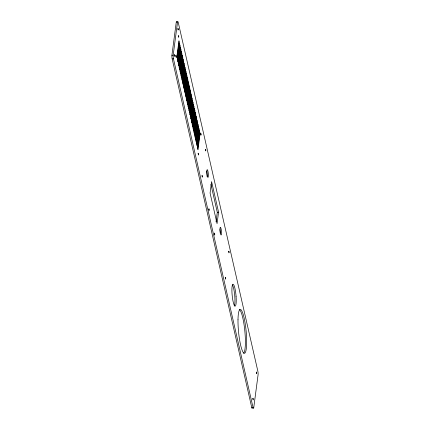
<?xml version="1.0" encoding="UTF-8"?>
<svg xmlns="http://www.w3.org/2000/svg" width="430" height="430" viewBox="0 0 430 430"><rect width="100%" height="100%" fill="white"/><g stroke="black" fill="none" stroke-linecap="round" stroke-linejoin="round"><path stroke-width="0.64" d="M198.139 153.467L198.488 154.913M198.493 154.897L198.171 153.225M252.367 408.344A2.919 0.505 84.5 0 1 251.77 407.608L172.167 58.91A2.919 0.505 84.5 0 1 171.909 55.287L176.284 22.054A2.919 0.505 84.5 0 1 176.671 21.747M177.558 21.93A2.919 0.505 84.5 0 1 178.23 22.387L257.833 371.09A2.919 0.505 84.5 0 1 258.091 374.707L253.716 407.941A2.919 0.505 84.5 0 1 253.039 407.489L173.44 58.792A2.919 0.505 84.5 0 1 173.182 55.169L177.558 21.93L176.284 22.054M216.037 221.869L217.295 212.307L210.91 184.32M218.569 212.183L217.059 223.659L210.076 193.07L211.587 181.594L218.569 212.183L217.295 212.307M214.425 233.205L214.71 235M214.731 234.963L214.731 233.839M171.909 55.287L173.182 55.169M172.167 58.91L173.44 58.792M251.77 407.608L253.039 407.489M214.505 233.087L214.737 233.872M232.393 284.827A11.019 1.903 84.5 0 1 234.694 295.179L234.796 296.329A11.019 1.903 84.5 0 1 234.205 305.999M239.343 309.621A22.037 3.805 84.5 0 1 244.837 331.025A22.037 3.805 84.5 0 1 243.563 353.256M206.588 171.027A3.891 0.672 84.5 0 1 207.05 176.499M219.95 229.647A3.891 0.672 84.5 0 1 220.246 233.157M174.424 54.916C174.849 59.114 174.908 53.234 174.424 54.916M175.795 55.615C176.106 59.7 176.397 54.293 175.795 55.615M178.396 35.835C178.724 39.92 178.987 34.497 178.396 35.835M200.74 133.714C201.068 137.799 201.331 132.375 200.74 133.714M208.813 209.039C209.238 213.301 209.286 207.325 208.813 209.039M228.738 251.41C229.158 255.678 229.206 249.62 228.738 251.41M252.861 398.508C253.286 402.765 253.329 396.702 252.861 398.508M178.262 29.589C177.859 31.815 177.762 25.494 178.262 29.589M176.816 56.857L177.01 57.926L179.138 41.968L178.977 40.818L176.816 56.857M177.284 58.899L177.472 59.963L179.606 44.005L179.423 42.849L177.284 58.899M177.746 60.936L177.939 62.006L180.073 46.042L179.885 44.892L177.746 60.936M178.213 62.979L178.402 64.043L180.535 48.085L180.353 46.929L178.213 62.979M178.676 65.016L178.869 66.08L181.003 50.122L180.815 48.972L178.676 65.016M179.143 67.053L179.337 68.123L181.465 52.164L181.304 51.014L179.143 67.053M179.611 69.096L179.799 70.16L181.933 54.202L181.75 53.046L179.611 69.096M180.073 71.133L180.267 72.202L182.401 56.239L182.213 55.088L180.073 71.133M180.541 73.175L180.734 74.239L182.863 58.281L182.702 57.131L180.541 73.175M181.003 75.212L181.197 76.277L183.33 60.318L183.148 59.163L181.003 75.212M181.471 77.249L181.664 78.319L183.793 62.355L183.61 61.205L181.471 77.249M181.938 79.292L182.126 80.356L184.26 64.398L184.099 63.248L181.938 79.292M182.401 81.329L182.594 82.393L184.728 66.435L184.561 65.285L182.401 81.329M182.868 83.366L183.062 84.436L185.19 68.478L185.029 67.327L182.868 83.366M183.33 85.409L183.524 86.473L185.658 70.515L185.497 69.364L183.33 85.409M183.798 87.446L183.992 88.516L186.12 72.552L185.937 71.401L183.798 87.446M184.266 89.488L184.454 90.553L186.588 74.594L186.405 73.439L184.266 89.488M184.728 91.525L184.922 92.59L187.055 76.631L186.867 75.481L184.728 91.525M185.196 93.563L185.389 94.632L187.518 78.674L187.335 77.518L185.196 93.563M185.658 95.605L185.851 96.669L187.985 80.711L187.802 79.555L185.658 95.605M186.125 97.642L186.319 98.712L188.447 82.748L188.265 81.598L186.125 97.642M186.593 99.679L186.781 100.749L188.915 84.791L188.732 83.635L186.593 99.679M187.055 101.722L187.249 102.786L189.383 86.828L189.195 85.672L187.055 101.722M187.523 103.759L187.716 104.829L189.845 88.865L189.662 87.715L187.523 103.759M187.985 105.802L188.179 106.866L190.313 90.907L190.151 89.757L187.985 105.802M188.453 107.839L188.646 108.903L190.775 92.944L190.614 91.794L188.453 107.839M188.921 109.876L189.109 110.945L191.243 94.987L191.081 93.837L188.921 109.876M189.383 111.918L189.576 112.982L191.71 97.024L191.549 95.874L189.383 111.918M189.85 113.955L190.044 115.025L192.172 99.061L192.011 97.911L189.85 113.955M190.313 115.998L190.506 117.062L192.64 101.104L192.457 99.948L190.313 115.998M190.78 118.035L190.974 119.099L193.108 103.141L192.919 101.985L190.78 118.035M191.248 120.072L191.436 121.142L193.57 105.178L193.387 104.028L191.248 120.072M191.71 122.115L191.904 123.179L194.037 107.22L193.849 106.065L191.71 122.115M192.178 124.152L192.371 125.216L194.5 109.258L194.317 108.107L192.178 124.152M192.645 126.189L192.833 127.258L194.967 111.3L194.806 110.15L192.645 126.189M193.108 128.231L193.301 129.296L195.435 113.337L195.247 112.182L193.108 128.231M193.575 130.268L193.763 131.338L195.897 115.374L195.714 114.224L193.575 130.268M194.037 132.311L194.231 133.375L196.365 117.417L196.204 116.267L194.037 132.311M194.505 134.348L194.699 135.412L196.827 119.454L196.666 118.304L194.505 134.348M194.973 136.385L195.161 137.455L197.295 121.496L197.133 120.346L194.973 136.385M195.435 138.428L195.628 139.492L197.762 123.534L197.574 122.378L195.435 138.428M195.903 140.465L196.096 141.534L198.225 125.571L198.063 124.42L195.903 140.465M196.365 142.502L196.558 143.572L198.692 127.613L198.531 126.463L196.365 142.502M196.832 144.544L197.026 145.609L199.154 129.65L198.972 128.495L196.832 144.544M197.3 146.582L197.488 147.651L199.622 131.688L199.439 130.537L197.3 146.582M197.762 148.624L197.956 149.688L200.09 133.73L199.902 132.574L197.762 148.624M202.009 175.644C202.337 179.901 202.627 174.435 202.009 175.644M225.282 277.592C225.6 281.849 225.917 276.458 225.282 277.592M256.323 372.144C256.64 376.4 256.952 370.999 256.323 372.144M205.465 149.361C205.793 153.65 206.083 148.156 205.465 149.361M236.065 296.206L235.968 295.061A11.019 1.903 84.5 0 0 232.254 285.536A11.019 1.903 84.5 0 0 233.861 304.322A11.019 1.903 84.5 0 0 236.065 296.206M238 319.807A22.037 3.805 84.5 0 0 244.245 353.293A22.037 3.805 84.5 0 0 244.734 320.995A22.037 3.805 84.5 0 0 238 319.807M206.841 171.419A3.891 0.672 84.5 0 0 207.932 177.38A3.891 0.672 84.5 0 0 208.039 171.737A3.891 0.672 84.5 0 0 206.841 171.419M219.993 229.029A3.891 0.672 84.5 0 0 221.079 234.984A3.891 0.672 84.5 0 0 221.187 229.34A3.891 0.672 84.5 0 0 219.993 229.029"/></g></svg>
